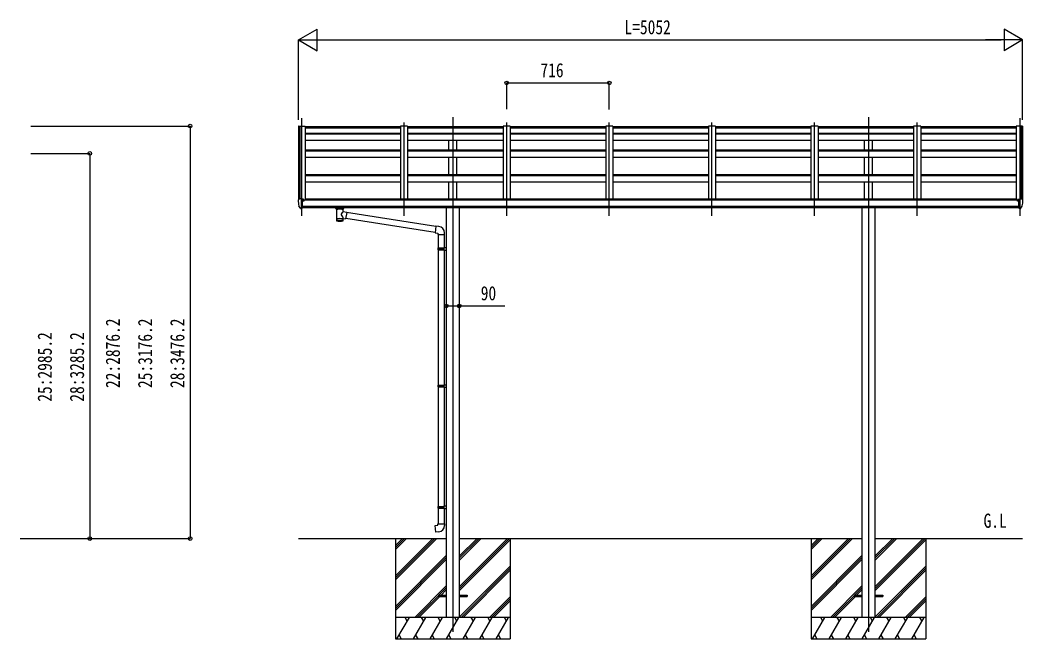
# Model space of a CAD drawing. Units: millimetres, scale not verified. Extents: x -12615 to 12615, y -8910 to 8910.
# Drawn here: x -3074 to 3923, y -4915 to -600 of the extents above; entities that cross this region are included whole.
import ezdxf
from ezdxf.enums import TextEntityAlignment as Align

# ---------------------------------------------------------------- set-up
doc = ezdxf.new("R2010")
doc.units = ezdxf.units.MM
doc.header["$LTSCALE"] = 50
for name, color, linetype in [('0-2_USER1', 3, 'Continuous'), ('0-4_YKK_12', 2, 'Continuous'), ('0-5_YKK_13', 4, 'Continuous'), ('0-6_YKK_A1', 4, 'Continuous'), ('0-7_YKK_D', 6, 'Continuous')]:
    doc.layers.add(name, color=color, linetype=linetype)
doc.styles.add('ＭＳ ゴシック', font='')
doc.styles.get('ＭＳ ゴシック').set_extended_font_data('MS Gothic')

msp = doc.modelspace()

# ---------------------------------------------------------------- linework, layer by layer
at = {"layer": '0-4_YKK_12'}
for p, q in [((-1110.94, -1282.96), (-1110.94, -1964.93)), ((-394.94, -1964.93), (-394.94, -1314.64)), ((-54.94, -1278.22), (-54.94, -4865.02)), ((321.06, -1964.93), (321.06, -1314.64)), ((1037.06, -1964.93), (1037.06, -1314.64)), ((1753.06, -1964.93), (1753.06, -1314.64)), ((2469.06, -1964.93), (2469.06, -1314.64)), ((2845.06, -1278.22), (2845.06, -4865.02)), ((3185.06, -1964.93), (3185.06, -1314.64)), ((3901.06, -1282.96), (3901.06, -1964.93))]:
    msp.add_line(p, q, dxfattribs=at)
at = {"layer": '0-5_YKK_13'}
for p, q in [((-419.94, -1344.85), (-1085.94, -1344.85)), ((296.06, -1344.85), (-369.94, -1344.85)), ((1012.06, -1344.85), (346.06, -1344.85)), ((1728.06, -1344.85), (1062.06, -1344.85)), ((2444.06, -1344.85), (1778.06, -1344.85)), ((3160.06, -1344.85), (2494.06, -1344.85)), ((3876.06, -1344.85), (3210.06, -1344.85)), ((-1132.94, -1854.98), (-1132.94, -1855.61)), ((-1126.03, -1846.18), (-1130.1, -1851.98)), ((-1110.94, -1914.11), (-1110.94, -1845.61)), ((-1109.44, -1846.53), (-1110.94, -1846.53)), ((-1104.44, -1855.34), (-1110.94, -1854.95)), ((-1109.44, -1846.53), (-1109.44, -1852.7)), ((-1099.77, -1848.02), (-1109.44, -1847.3)), ((-1109.44, -1850.3), (-1095.44, -1850.35)), ((-1099.97, -1860.53), (-1099.44, -1860.53)), ((-1099.44, -1860.53), (-1099.14, -1860.53)), ((-1098.94, -1850.34), (-1098.94, -1848.44)), ((-1094.44, -1851.46), (-1094.44, -1855.79)), ((3884.56, -1851.46), (3884.56, -1855.79)), ((3899.56, -1850.3), (3885.56, -1850.35)), ((3889.06, -1850.34), (3889.06, -1848.44)), ((3889.56, -1860.53), (3889.26, -1860.53)), ((3890.09, -1860.53), (3889.56, -1860.53)), ((3889.89, -1848.02), (3899.56, -1847.3)), ((3894.56, -1855.34), (3901.06, -1854.95)), ((3899.56, -1846.53), (3901.06, -1846.53)), ((3899.56, -1846.53), (3899.56, -1852.7)), ((3901.06, -1914.11), (3901.06, -1845.61)), ((3916.15, -1846.18), (3920.22, -1851.98)), ((3923.06, -1854.98), (3923.06, -1855.61)), ((-1118.56, -1912.3), (-1128.31, -1896.92)), ((-1112.44, -1914.02), (-1116.15, -1913.79)), ((-1112.44, -1914.02), (-1110.94, -1914.11)), ((-1110.94, -1911.91), (-1110.44, -1911.91)), ((-1110.44, -1911.91), (-1109.94, -1910.91)), ((-1104.44, -1910.91), (-1109.94, -1910.91)), ((-870.44, -1914.91), (-870.44, -1908.79)), ((-866.34, -1919.41), (-866.36, -1999.7)), ((-820.54, -1936.98), (-820.54, -1919.4)), ((-795.32, -1940.89), (-820.54, -1936.98)), ((-816.44, -1914.91), (-816.44, -1908.79)), ((-795.32, -1940.89), (-802.34, -1986.15)), ((-174.21, -2039.31), (-795.63, -1942.9)), ((3894.56, -1910.91), (3900.06, -1910.91)), ((3900.56, -1911.91), (3900.06, -1910.91)), ((3901.06, -1911.91), (3900.56, -1911.91)), ((3902.56, -1914.02), (3901.06, -1914.11)), ((3902.56, -1914.02), (3906.27, -1913.79)), ((3908.68, -1912.3), (3918.43, -1896.92)), ((-820.52, -1999.7), (-820.54, -1983.07)), ((-820.54, -1983.32), (-802.34, -1986.15)), ((-177.88, -2081.24), (-802.07, -1984.41)), ((-153.22, -2039.37), (-174.06, -2037.55)), ((-158.14, -2095.12), (-112.14, -2095.12)), ((-156.14, -2095.12), (-156.14, -2189.25)), ((-114.14, -2095.12), (-114.14, -2186.69)), ((-112.14, -2095.12), (-112.14, -2084.2)), ((-158.14, -2191.25), (-157.14, -2189.25)), ((-158.14, -2191.25), (-114.14, -2191.25)), ((-158.14, -2191.25), (-158.14, -2199.25)), ((-158.14, -2199.25), (-114.14, -2199.25)), ((-158.14, -2199.25), (-157.14, -2201.25)), ((-157.14, -2189.25), (-114.14, -2189.25)), ((-157.14, -2201.25), (-114.14, -2201.25)), ((-156.14, -2201.25), (-156.14, -3145.44)), ((-118.62, -2191.25), (-119.05, -2189.25)), ((-116.14, -2186.75), (-100.14, -2186.28)), ((-116.14, -2188.75), (-116.14, -2186.75)), ((-116.14, -2188.75), (-114.14, -2188.75)), ((-116.14, -2203.75), (-116.14, -2201.75)), ((-116.14, -2203.75), (-100.14, -2204.22)), ((-114.14, -2203.81), (-114.14, -3142.88)), ((-100.14, -2186.28), (-100.14, -2204.22)), ((-158.14, -3147.44), (-157.14, -3145.44)), ((-158.14, -3147.44), (-114.14, -3147.44)), ((-158.14, -3147.44), (-158.14, -3155.44)), ((-157.14, -3145.44), (-114.14, -3145.44)), ((-118.62, -3147.44), (-119.05, -3145.44)), ((-116.14, -3142.94), (-100.14, -3142.47)), ((-116.14, -3144.94), (-116.14, -3142.94)), ((-116.14, -3144.94), (-114.14, -3144.94)), ((-100.14, -3142.47), (-100.14, -3160.41)), ((-158.14, -3155.44), (-114.14, -3155.44)), ((-158.14, -3155.44), (-157.14, -3157.44)), ((-157.14, -3157.44), (-114.14, -3157.44)), ((-156.14, -3157.44), (-156.14, -3990.6)), ((-116.14, -3159.94), (-116.14, -3157.94)), ((-116.14, -3159.94), (-100.14, -3160.41)), ((-114.14, -3160), (-114.14, -3988.04)), ((-116.14, -3988.1), (-100.14, -3987.63)), ((-116.14, -3990.1), (-116.14, -3988.1)), ((-100.14, -3987.63), (-100.14, -4005.57)), ((-158.14, -3992.6), (-157.14, -3990.6)), ((-158.14, -3992.6), (-114.14, -3992.6)), ((-158.14, -3992.6), (-158.14, -4000.6)), ((-158.14, -4000.6), (-114.14, -4000.6)), ((-158.14, -4000.6), (-157.14, -4002.6)), ((-157.14, -3990.6), (-114.14, -3990.6)), ((-157.14, -4002.6), (-114.14, -4002.6)), ((-156.14, -4002.6), (-156.14, -4112.6)), ((-118.62, -3992.6), (-119.05, -3990.6)), ((-116.14, -3990.1), (-114.14, -3990.1)), ((-116.14, -4005.1), (-116.14, -4003.1)), ((-116.14, -4005.1), (-100.14, -4005.57)), ((-114.14, -4005.16), (-114.14, -4112.6)), ((-158.14, -4112.6), (-112.14, -4112.6)), ((-158.14, -4122.6), (-158.14, -4112.6)), ((-112.14, -4112.6), (-112.14, -4123.52)), ((-154.94, -4610.49), (-154.94, -4619.49)), ((-154.94, -4610.49), (-99.94, -4610.49)), ((-9.94, -4610.49), (45.06, -4610.49)), ((45.06, -4610.49), (45.06, -4619.49)), ((2745.06, -4610.49), (2745.06, -4619.49)), ((2745.06, -4610.49), (2800.06, -4610.49)), ((2890.06, -4610.49), (2945.06, -4610.49)), ((2945.06, -4610.49), (2945.06, -4619.49)), ((-154.94, -4619.49), (-99.94, -4619.49)), ((-9.94, -4619.49), (45.06, -4619.49)), ((2745.06, -4619.49), (2800.06, -4619.49)), ((2890.06, -4619.49), (2945.06, -4619.49))]:
    msp.add_line(p, q, dxfattribs=at)
for points in [[(-1110.94, -1845.61), (-1122.94, -1845.61), (-1125.27, -1845.75)], [(-1104.44, -1910.91), (-1104.44, -1852.7), (-1109.44, -1852.7)], [(-1099.77, -1848.02), (-1099.6, -1848.04), (-1099.44, -1848.07), (-1099.3, -1848.12), (-1099.17, -1848.17), (-1099.07, -1848.23), (-1099, -1848.3), (-1098.96, -1848.37), (-1098.94, -1848.44)], [(-1099.14, -1859.34), (-1099.14, -1860.53), (-1094.44, -1860.53)], [(-1094.44, -1858.91), (-1094.44, -1860.53), (-1093.97, -1860.53)], [(3884.56, -1858.91), (3884.56, -1860.53), (3884.09, -1860.53)], [(3889.26, -1859.34), (3889.26, -1860.53), (3884.56, -1860.53)], [(3889.89, -1848.02), (3889.72, -1848.04), (3889.56, -1848.07), (3889.42, -1848.12), (3889.29, -1848.17), (3889.19, -1848.23), (3889.12, -1848.3), (3889.07, -1848.37), (3889.06, -1848.44)], [(3894.56, -1910.91), (3894.56, -1852.7), (3899.56, -1852.7)], [(3901.06, -1845.61), (3913.06, -1845.61), (3915.39, -1845.75)], [(-1110.94, -1900.22), (-1107.78, -1899.81), (-1104.44, -1899.38)], [(-870.4, -1914.97), (-870.43, -1914.61), (-870.18, -1913.65), (-869.66, -1912.77), (-868.86, -1911.93), (-867.74, -1911.13), (-866.34, -1910.41)], [(-870.4, -1914.85), (-870.43, -1915.21), (-870.18, -1916.16), (-869.66, -1917.05), (-868.86, -1917.89), (-867.74, -1918.68), (-866.34, -1919.41)], [(-820.54, -1910.42), (-820.31, -1910.51), (-818.95, -1911.25), (-817.84, -1912.1), (-817.08, -1912.96), (-816.62, -1913.86), (-816.45, -1914.75)], [(-820.54, -1919.4), (-820.31, -1919.3), (-818.95, -1918.57), (-817.84, -1917.72), (-817.08, -1916.85), (-816.62, -1915.96), (-816.45, -1915.07)], [(3901.06, -1900.22), (3897.9, -1899.81), (3894.56, -1899.38)], [(-174.06, -2037.55), (-178.06, -2083.37), (-158.14, -2085.12), (-158.14, -2095.12)], [(-118.62, -2191.25), (-118.62, -2199.25), (-119.05, -2201.25)], [(-116.14, -2201.75), (-114.14, -2201.75), (-114.14, -2188.75)], [(-118.62, -3147.44), (-118.62, -3155.44), (-119.05, -3157.44)], [(-116.14, -3157.94), (-114.14, -3157.94), (-114.14, -3144.94)], [(-118.62, -3992.6), (-118.62, -4000.6), (-119.05, -4002.6)], [(-116.14, -4003.1), (-114.14, -4003.1), (-114.14, -3990.1)], [(-153.22, -4168.35), (-174.06, -4170.17), (-178.06, -4124.34), (-158.14, -4122.6)]]:
    msp.add_lwpolyline(points, dxfattribs=at)
for centre, radius, start, end in [((-1129.94, -1854.98), 3, 93, 180), ((-940.45, -1855.61), 192.49, 180.0008, 192.1233), ((-1125.21, -1846.75), 1, 93.5, 145), ((-1096.94, -1860.53), 2.5, 151.64236, 180), ((-1096.94, -1860.53), 2.5, 0, 151.64236), ((3887.06, -1860.53), 2.5, 28.35764, 180), ((3887.06, -1860.53), 2.5, 0, 28.35764), ((3915.33, -1846.75), 1, 35, 86.5), ((3730.57, -1855.61), 192.49, 347.8767, 359.9992), ((3920.06, -1854.98), 3, 0, 87), ((-1125.71, -1895.42), 3, 191.83348, 210), ((-1115.97, -1910.8), 3, 210, 266.5), ((-853.37, -1960.13), 51.38, 92.46126, 104.61963), ((-833.49, -1960.13), 51.38, 75.38037, 87.53874), ((3906.09, -1910.8), 3, 273.5, 330), ((3915.83, -1895.42), 3, 330, 348.16652), ((-157.14, -2084.2), 45, 0, 85), ((-157.14, -4123.52), 45, 275, 0)]:
    msp.add_arc(centre, radius, start, end, dxfattribs=at)
for centre, major_axis, ratio, start_param, end_param in [((-1095.44, -1851.46), (-0.02, 1.1), 0.906239, 4.6917496, 6.2625459), ((3885.56, -1851.46), (0.02, 1.1), 0.906239, 0.0206394, 1.5914357), ((-843.44, -1920.6), (-22.91, -0.42), 0.072511, 4.711586, 6.2823824), ((-843.42, -1918.97), (-22.91, -0.42), 0.072511, 4.711586, 6.2823824), ((-843.47, -1918.98), (22.92, -0.42), 0.07247, 0.0008089, 1.5716053), ((-843.47, -1920.6), (22.92, -0.42), 0.07247, 0.0008089, 1.5716053), ((-843.44, -1956.53), (-22.81, 26.62), 0.234429, 3.1563334, 4.5976381), ((-840.89, -1959.18), (20.32, 22.25), 0.045535, 4.9756507, 6.2441899), ((-832.44, -1914.91), (16, 0), 0.361356, 0, 0.0194874), ((-832.44, -1914.91), (16, 0), 0.361356, 6.2636979, 6.2831853), ((-843.44, -1999.7), (22.92, 0), 0.101955, 6.2829723, 9.4248207), ((-843.44, -1999.7), (22.92, 0), 0.101955, 3.1415499, 6.2833984), ((-843.44, -1987.26), (22.91, 0), 0.122865, 6.2831853, 9.424778)]:
    msp.add_ellipse(centre, major_axis=major_axis, ratio=ratio, start_param=start_param, end_param=end_param, dxfattribs=at)
at = {"layer": '0-6_YKK_A1'}
for p, q in [((-1130.93, -1340.07), (-1130.95, -1852.15)), ((-1129.99, -1339.19), (-1122.16, -1338.78)), ((-1121.94, -1338.85), (-1121.94, -1845.61)), ((-1121.86, -1338.97), (-1121.24, -1340.59)), ((-1085.94, -1338.76), (-1085.94, -1855.79)), ((-1085.94, -1351.76), (-419.94, -1351.76)), ((-1085.94, -1389.56), (-419.94, -1389.56)), ((-1085.94, -1392.67), (-419.94, -1392.67)), ((-419.94, -1338.76), (-419.94, -1845.38)), ((-369.94, -1338.76), (-419.94, -1338.76)), ((-369.94, -1338.76), (-369.94, -1845.38)), ((-369.94, -1351.76), (296.06, -1351.76)), ((-369.94, -1389.56), (296.06, -1389.56)), ((-369.94, -1392.67), (296.06, -1392.67)), ((296.06, -1338.76), (296.06, -1845.38)), ((346.06, -1338.76), (296.06, -1338.76)), ((346.06, -1338.76), (346.06, -1845.38)), ((346.06, -1351.76), (1012.06, -1351.76)), ((346.06, -1389.56), (1012.06, -1389.56)), ((346.06, -1392.67), (1012.06, -1392.67)), ((1012.06, -1338.76), (1012.06, -1845.38)), ((1062.06, -1338.76), (1012.06, -1338.76)), ((1062.06, -1338.76), (1062.06, -1845.38)), ((1062.06, -1351.76), (1728.06, -1351.76)), ((1062.06, -1389.56), (1728.06, -1389.56)), ((1062.06, -1392.67), (1728.06, -1392.67)), ((1728.06, -1338.76), (1728.06, -1845.38)), ((1778.06, -1338.76), (1728.06, -1338.76)), ((1778.06, -1338.76), (1778.06, -1845.38)), ((1778.06, -1351.76), (2444.06, -1351.76)), ((1778.06, -1389.56), (2444.06, -1389.56)), ((1778.06, -1392.67), (2444.06, -1392.67)), ((2444.06, -1338.76), (2444.06, -1845.38)), ((2494.06, -1338.76), (2444.06, -1338.76)), ((2494.06, -1338.76), (2494.06, -1845.38)), ((2494.06, -1351.76), (3160.06, -1351.76)), ((2494.06, -1389.56), (3160.06, -1389.56)), ((2494.06, -1392.67), (3160.06, -1392.67)), ((3160.06, -1338.76), (3160.06, -1845.38)), ((3210.06, -1338.76), (3160.06, -1338.76)), ((3210.06, -1338.76), (3210.06, -1845.38)), ((3210.06, -1351.76), (3876.06, -1351.76)), ((3210.06, -1389.56), (3876.06, -1389.56)), ((3210.06, -1392.67), (3876.06, -1392.67)), ((3876.06, -1338.76), (3876.06, -1855.79)), ((3911.98, -1338.97), (3911.36, -1340.59)), ((3912.06, -1338.85), (3912.06, -1845.61)), ((3920.11, -1339.19), (3912.28, -1338.78)), ((3921.05, -1340.07), (3921.07, -1852.15)), ((-1085.94, -1437.32), (-419.94, -1437.32)), ((-369.94, -1437.32), (296.06, -1437.32)), ((-82.44, -1504.23), (-82.44, -1437.32)), ((-27.44, -1504.23), (-27.44, -1437.32)), ((346.06, -1437.32), (1012.06, -1437.32)), ((1062.06, -1437.32), (1728.06, -1437.32)), ((1778.06, -1437.32), (2444.06, -1437.32)), ((2494.06, -1437.32), (3160.06, -1437.32)), ((2817.56, -1504.23), (2817.56, -1437.32)), ((2872.56, -1504.23), (2872.56, -1437.32)), ((3210.06, -1437.32), (3876.06, -1437.32)), ((-1085.94, -1505.57), (-419.94, -1505.57)), ((-1085.94, -1511.76), (-419.94, -1511.76)), ((-369.94, -1505.57), (296.06, -1505.57)), ((-369.94, -1511.76), (296.06, -1511.76)), ((346.06, -1505.57), (1012.06, -1505.57)), ((346.06, -1511.76), (1012.06, -1511.76)), ((1062.06, -1505.57), (1728.06, -1505.57)), ((1062.06, -1511.76), (1728.06, -1511.76)), ((1778.06, -1505.57), (2444.06, -1505.57)), ((1778.06, -1511.76), (2444.06, -1511.76)), ((2494.06, -1505.57), (3160.06, -1505.57)), ((2494.06, -1511.76), (3160.06, -1511.76)), ((3210.06, -1505.57), (3876.06, -1505.57)), ((3210.06, -1511.76), (3876.06, -1511.76)), ((-1085.94, -1555.58), (-419.94, -1555.58)), ((-369.94, -1555.58), (296.06, -1555.58)), ((-82.44, -1677.12), (-82.44, -1555.58)), ((-27.44, -1677.12), (-27.44, -1555.58)), ((346.06, -1555.58), (1012.06, -1555.58)), ((1062.06, -1555.58), (1728.06, -1555.58)), ((1778.06, -1555.58), (2444.06, -1555.58)), ((2494.06, -1555.58), (3160.06, -1555.58)), ((2817.56, -1677.12), (2817.56, -1555.58)), ((2872.56, -1677.12), (2872.56, -1555.58)), ((3210.06, -1555.58), (3876.06, -1555.58)), ((-1085.94, -1677.12), (-419.94, -1677.12)), ((-369.94, -1677.12), (296.06, -1677.12)), ((346.06, -1677.12), (1012.06, -1677.12)), ((1062.06, -1677.12), (1728.06, -1677.12)), ((1778.06, -1677.12), (2444.06, -1677.12)), ((2494.06, -1677.12), (3160.06, -1677.12)), ((3210.06, -1677.12), (3876.06, -1677.12)), ((-1085.94, -1684.12), (-419.94, -1684.12)), ((-1085.94, -1727.67), (-419.94, -1727.67)), ((-369.94, -1684.12), (296.06, -1684.12)), ((-369.94, -1727.67), (296.06, -1727.67)), ((-82.44, -1849.08), (-82.44, -1727.67)), ((-27.44, -1849.08), (-27.44, -1727.67)), ((346.06, -1684.12), (1012.06, -1684.12)), ((346.06, -1727.67), (1012.06, -1727.67)), ((1062.06, -1684.12), (1728.06, -1684.12)), ((1062.06, -1727.67), (1728.06, -1727.67)), ((1778.06, -1684.12), (2444.06, -1684.12)), ((1778.06, -1727.67), (2444.06, -1727.67)), ((2494.06, -1684.12), (3160.06, -1684.12)), ((2494.06, -1727.67), (3160.06, -1727.67)), ((2817.56, -1849.08), (2817.56, -1727.67)), ((2872.56, -1849.08), (2872.56, -1727.67)), ((3210.06, -1684.12), (3876.06, -1684.12)), ((3210.06, -1727.67), (3876.06, -1727.67)), ((3894.56, -1855.79), (-1104.44, -1855.79)), ((-1080.94, -1855.79), (-1080.94, -1849.08)), ((3871.06, -1849.08), (-1080.94, -1849.08)), ((3871.06, -1855.79), (3871.06, -1849.08)), ((-1104.44, -1897.01), (3894.56, -1897.01)), ((3894.56, -1908.86), (-1104.44, -1908.79)), ((-100.14, -1908.95), (-100.14, -4765.02)), ((-9.74, -1908.95), (-9.74, -4765.02)), ((2799.86, -1908.95), (2799.86, -4765.02)), ((2890.26, -1908.95), (2890.26, -4765.02)), ((-1130.94, -4215), (-100.14, -4215)), ((-454.94, -4215), (-454.94, -4915)), ((-454.94, -4475.73), (-194.21, -4215)), ((-454.94, -4489.87), (-180.07, -4215)), ((-454.94, -4504.01), (-165.93, -4215)), ((-454.94, -4291.88), (-378.06, -4215)), ((-454.94, -4277.74), (-392.2, -4215)), ((-454.94, -4263.6), (-406.34, -4215)), ((-9.74, -4215), (2799.86, -4215)), ((-9.74, -4551.03), (326.29, -4215)), ((-9.74, -4367.18), (142.44, -4215)), ((-9.74, -4353.04), (128.3, -4215)), ((-9.74, -4338.9), (114.16, -4215)), ((-9.74, -4565.17), (340.06, -4215.37)), ((-9.74, -4579.31), (345.06, -4224.51)), ((345.06, -4215), (345.06, -4915)), ((2445.06, -4215), (2445.06, -4915)), ((2445.06, -4475.73), (2705.79, -4215)), ((2445.06, -4489.87), (2719.93, -4215)), ((2445.06, -4504.01), (2734.07, -4215)), ((2445.06, -4291.88), (2521.94, -4215)), ((2445.06, -4277.74), (2507.8, -4215)), ((2445.06, -4263.6), (2493.66, -4215)), ((2890.26, -4215), (3921.06, -4215)), ((2890.26, -4551.03), (3226.29, -4215)), ((2890.26, -4367.18), (3042.44, -4215)), ((2890.26, -4353.04), (3028.3, -4215)), ((2890.26, -4338.9), (3014.16, -4215)), ((2890.26, -4565.17), (3240.06, -4215.37)), ((2890.26, -4579.31), (3245.06, -4224.51)), ((3245.06, -4215), (3245.06, -4915)), ((-454.94, -4687.86), (-100.14, -4333.06)), ((2445.06, -4687.86), (2799.86, -4333.06)), ((-454.94, -4702), (-100.14, -4347.2)), ((-454.94, -4716.14), (-100.14, -4361.35)), ((2445.06, -4702), (2799.86, -4347.2)), ((2445.06, -4716.14), (2799.86, -4361.35)), ((-9.74, -4763.16), (345.06, -4408.36)), ((2.56, -4765), (345.06, -4422.5)), ((16.7, -4765), (345.06, -4436.64)), ((2890.26, -4763.16), (3245.06, -4408.36)), ((2902.56, -4765), (3245.06, -4422.5)), ((2916.7, -4765), (3245.06, -4436.64)), ((-319.95, -4765), (-100.14, -4545.19)), ((2580.05, -4765), (2799.86, -4545.19)), ((-305.81, -4765), (-154.94, -4614.13)), ((-151.3, -4610.49), (-100.14, -4559.33)), ((-137.15, -4610.49), (-100.14, -4573.48)), ((2594.19, -4765), (2745.06, -4614.13)), ((2748.7, -4610.49), (2799.86, -4559.33)), ((2762.85, -4610.49), (2799.86, -4573.48)), ((-291.66, -4765), (-146.15, -4619.49)), ((200.55, -4765), (345.06, -4620.49)), ((214.69, -4765), (345.06, -4634.63)), ((228.84, -4765), (345.06, -4648.78)), ((2608.34, -4765), (2753.85, -4619.49)), ((3100.55, -4765), (3245.06, -4620.49)), ((3114.69, -4765), (3245.06, -4634.63)), ((3128.84, -4765), (3245.06, -4648.78)), ((345.06, -4765), (-454.94, -4765)), ((-444.65, -4915), (-358.05, -4765)), ((-373.05, -4790.98), (-388.05, -4765)), ((-329.18, -4915), (-242.58, -4765)), ((-257.58, -4790.98), (-272.58, -4765)), ((-213.71, -4915), (-127.11, -4765)), ((-142.11, -4790.98), (-157.11, -4765)), ((-98.24, -4915), (-11.64, -4765)), ((-26.64, -4790.98), (-41.64, -4765)), ((17.23, -4915), (103.83, -4765)), ((88.83, -4790.98), (73.83, -4765)), ((132.7, -4915), (219.3, -4765)), ((189.3, -4765), (204.3, -4790.98)), ((248.17, -4915), (334.77, -4765)), ((319.77, -4790.98), (304.77, -4765)), ((3245.06, -4765), (2445.06, -4765)), ((2455.35, -4915), (2541.95, -4765)), ((2526.95, -4790.98), (2511.95, -4765)), ((2570.82, -4915), (2657.42, -4765)), ((2642.42, -4790.98), (2627.42, -4765)), ((2686.29, -4915), (2772.89, -4765)), ((2757.89, -4790.98), (2742.89, -4765)), ((2801.76, -4915), (2888.36, -4765)), ((2873.36, -4790.98), (2858.36, -4765)), ((2917.23, -4915), (3003.83, -4765)), ((2988.83, -4790.98), (2973.83, -4765)), ((3032.7, -4915), (3119.3, -4765)), ((3089.3, -4765), (3104.3, -4790.98)), ((3148.17, -4915), (3234.77, -4765)), ((3219.77, -4790.98), (3204.77, -4765)), ((-429.65, -4889.02), (-414.65, -4915)), ((-314.18, -4889.02), (-299.18, -4915)), ((-198.71, -4889.02), (-183.71, -4915)), ((-83.24, -4889.02), (-68.24, -4915)), ((32.23, -4889.02), (47.23, -4915)), ((147.7, -4889.02), (162.7, -4915)), ((263.17, -4889.02), (278.17, -4915)), ((2470.35, -4889.02), (2485.35, -4915)), ((2585.82, -4889.02), (2600.82, -4915)), ((2701.29, -4889.02), (2716.29, -4915)), ((2816.76, -4889.02), (2831.76, -4915)), ((2932.23, -4889.02), (2947.23, -4915)), ((3047.7, -4889.02), (3062.7, -4915)), ((3163.17, -4889.02), (3178.17, -4915)), ((-454.94, -4915), (345.06, -4915)), ((2445.06, -4915), (3245.06, -4915))]:
    msp.add_line(p, q, dxfattribs=at)
for points in [[(-1121.24, -1845.61), (-1121.24, -1338.76), (-1085.94, -1338.76)], [(3911.36, -1845.61), (3911.36, -1338.76), (3876.06, -1338.76)]]:
    msp.add_lwpolyline(points, dxfattribs=at)
for centre in [(-1096.97, -1860.53), (3887.09, -1860.53)]:
    msp.add_circle(centre, 3, dxfattribs=at)
for centre, radius, start, end in [((-1129.94, -1340.18), 1, 93, 173.32986), ((-1122.14, -1339.08), 0.301, 21.06327, 92.86679), ((3912.26, -1339.08), 0.301, 87.13321, 158.93673), ((3920.06, -1340.18), 1, 6.67014, 87)]:
    msp.add_arc(centre, radius, start, end, dxfattribs=at)
at = {"layer": '0-7_YKK_D'}
for p, q in [((-1130.94, -738.76), (-1001.04, -663.76)), ((-1001.04, -813.76), (-1001.04, -663.76)), ((3921.06, -738.76), (3791.16, -663.76)), ((3791.16, -663.76), (3791.16, -813.76)), ((-1130.94, -1295.51), (-1130.94, -737.76)), ((-1130.94, -738.76), (-1001.04, -813.76)), ((-1130.94, -738.76), (-871.13, -738.76)), ((-980.94, -738.76), (3771.06, -738.76)), ((3921.06, -738.76), (3661.25, -738.76)), ((3921.06, -738.76), (3791.16, -813.76)), ((3921.06, -1295.51), (3921.06, -737.76)), ((321.06, -1221.51), (321.06, -1037.76)), ((321.06, -1038.76), (1037.06, -1038.76)), ((1037.06, -1222.51), (1037.06, -1037.76)), ((-2997.95, -1338.76), (-1887.05, -1338.76)), ((-1888.05, -1338.76), (-1888.05, -4215)), ((-2998.95, -1529.76), (-2587.05, -1529.76)), ((-2588.05, -1529.76), (-2588.05, -4215)), ((-3074.09, -4215), (-1887.05, -4215)), ((-3073.09, -4215), (-2587.05, -4215))]:
    msp.add_line(p, q, dxfattribs=at)
msp.add_lwpolyline([(-100.14, -2593.58), (-9.74, -2593.58), (308.46, -2593.58)], dxfattribs=at)
for centre in [(321.06, -1038.76), (1037.06, -1038.76), (-1888.05, -1338.76), (-2588.05, -1529.76), (-100.14, -2593.58), (-9.74, -2593.58), (-2588.05, -4215), (-1888.05, -4215)]:
    msp.add_circle(centre, 12.75, dxfattribs=at)

# ---------------------------------------------------------------- texts
at = {"layer": '0-2_USER1', "style": 'ＭＳ ゴシック', "width": 0.8}
msp.add_text('G.L', height=98.97, dxfattribs=at).set_placement((3648.16, -4169.76), align=Align.BOTTOM_LEFT)
at = {"layer": '0-7_YKK_D', "style": 'ＭＳ ゴシック', "width": 0.8}
for s, p in [('L=5052', (1143.06, -728.76)), ('716', (556.66, -1028.76)), ('90', (140.06, -2583.58))]:
    msp.add_text(s, height=98.97, dxfattribs=at).set_placement(p, align=Align.BOTTOM_LEFT)
for s, p in [('22:2876.2', (-2348.05, -3165.68)), ('25:3176.2', (-2123.05, -3165.68)), ('28:3476.2', (-1898.05, -3165.68)), ('25:2985.2', (-2823.05, -3261.18)), ('28:3285.2', (-2598.05, -3261.18))]:
    msp.add_text(s, height=98.97, rotation=90, dxfattribs=at).set_placement(p, align=Align.BOTTOM_LEFT)

doc.saveas('drawing.dxf')
